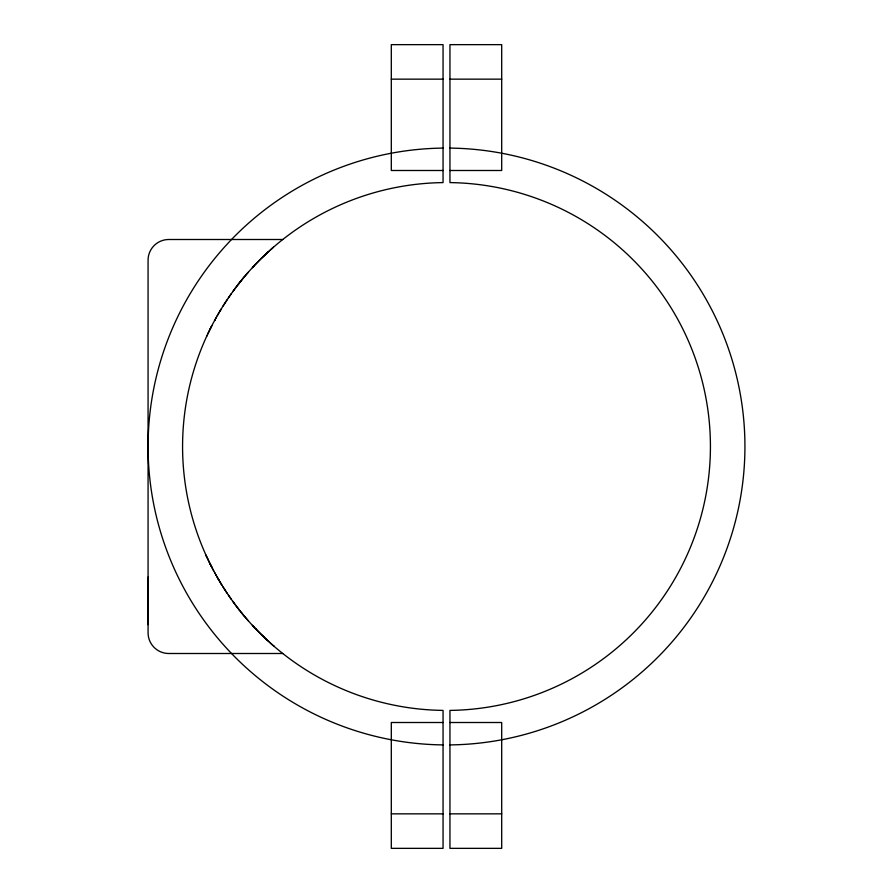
<?xml version="1.0" encoding="UTF-8"?>
<svg xmlns="http://www.w3.org/2000/svg" width="893" height="893" viewBox="0 0 893 893"><rect width="100%" height="100%" fill="white"/><g stroke="black" fill="none" stroke-linecap="round" stroke-linejoin="round"><path stroke-width="1.34" d="M148.071 624.698L148.071 577.079M206.685 336.293L207.087 335.422M207.768 333.971L208.036 333.402M208.013 333.435L208.303 332.821M208.571 332.285L208.906 331.582M208.862 331.671L209.219 330.935M209.498 330.365L209.9 329.55M209.833 329.684L210.257 328.814M210.201 328.948L210.636 328.066M210.581 328.178L211.429 326.514M211.384 326.592L211.842 325.699M215.068 319.627L214.577 320.531L215.101 319.56M215.57 318.701L216.139 317.685M217.233 315.754L217.769 314.805M218.272 313.945L218.885 312.896M219.421 311.992L221.23 308.989M220.035 310.954L220.627 309.971M223.094 305.975L227.056 299.869M228.429 297.838L231.242 293.775M232.693 291.765L234.29 289.578M234.267 289.6L235.908 287.412M235.875 287.457L237.538 285.269M237.493 285.336L242.461 279.085M238.364 284.208L241.646 280.089M242.427 279.129L243.287 278.08M243.264 278.114L244.113 277.098M244.102 277.12L248.276 272.242M252.384 267.677L253.277 266.706M253.221 266.773L254.103 265.824M254.058 265.88L261.47 258.289M261.415 258.345L262.285 257.497M262.207 257.564L263.089 256.715M263 256.804L264.663 255.208M263.77 256.057L266.147 253.813M265.288 254.617L266.851 253.154M266.75 253.244L268.224 251.893M268.157 251.949L268.882 251.29M270.132 250.152L271.918 248.567M271.874 248.6L272.465 248.075M272.398 248.142L273.47 247.205M391.301 79.153L443.051 79.153M449.949 79.153L501.699 79.153M443.051 170.496L391.301 170.496L391.301 44.65L443.051 44.65L443.051 182.596A263.926 263.926 0 0 0 182.574 446.5A263.926 263.926 0 0 0 443.051 710.404L443.051 848.35L391.301 848.35L391.301 722.504L443.051 722.504M449.949 170.496L501.699 170.496L501.699 44.65L449.949 44.65L449.949 182.596A263.926 263.926 0 0 1 710.426 446.5A263.926 263.926 0 0 1 449.949 710.404L449.949 848.35L501.699 848.35L501.699 722.504L449.949 722.504M282.768 239.503L168.777 239.503A20.695 20.695 0 0 0 148.071 260.198L148.071 632.802A20.695 20.695 0 0 0 168.777 653.497L282.768 653.497M391.301 813.847L443.051 813.847M449.949 813.847L501.699 813.847M274.229 646.454L273.47 645.795M273.816 646.097L270.132 642.848M268.826 641.676L266.147 639.187M267.453 640.415L254.058 627.12M263.77 636.943L264.529 637.669M262.207 635.436L263 636.196M255.722 628.873L256.548 629.732M254.103 627.176L252.384 625.323L253.277 626.294M248.276 620.758L244.102 615.88M243.264 614.886L244.113 615.902M242.427 613.871L243.287 614.92M241.601 612.855L242.461 613.915M241.646 612.911L239.123 609.763M239.19 609.852L237.493 607.664M237.538 607.731L235.875 605.543M235.908 605.588L234.267 603.4M234.29 603.422L232.693 601.235M231.242 599.225L228.429 595.162M227.056 593.131L223.094 587.025M221.218 584L221.832 585.004M221.23 584.011L219.421 581.008M218.885 580.104L217.713 578.084M218.272 579.055L218.841 580.026M217.769 578.195L216.619 576.164M215.57 574.299L216.139 575.315M214.577 572.469L215.101 573.44M213.159 569.834L213.628 570.705M212.244 568.082L212.701 568.964M211.842 567.301L209.498 562.635M211.384 566.408L211.808 567.234M210.971 565.604L209.833 563.316M208.862 561.329L209.174 561.965L208.571 560.715M208.013 559.565L208.303 560.179M207.768 559.029L208.036 559.598M207.768 559.04L206.372 556.038M206.205 555.669L206.506 556.328M206.238 555.725L205.87 554.921M449.949 148.093A298.429 298.429 0 0 1 744.929 446.5A298.429 298.429 0 0 1 449.949 744.907M443.051 744.907A298.429 298.429 0 0 1 148.071 446.5A298.429 298.429 0 0 1 443.051 148.093"/></g></svg>
